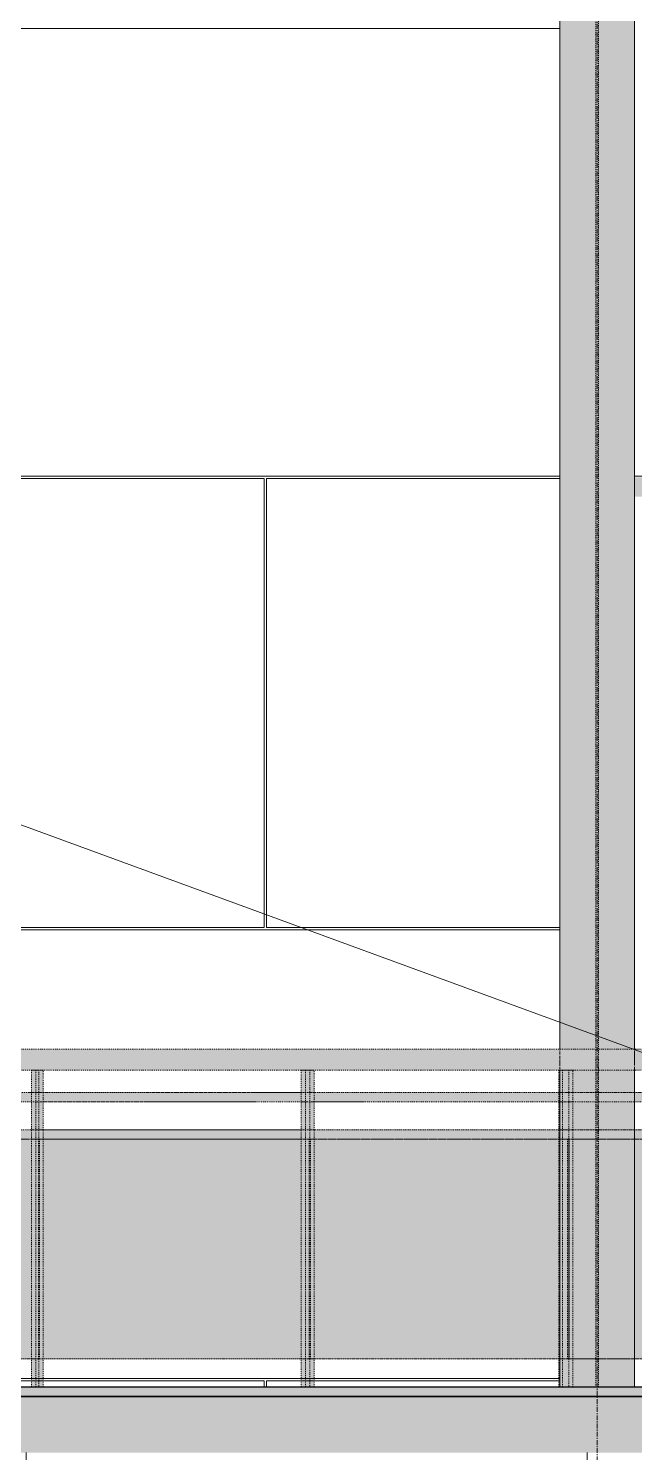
# Model space of a CAD drawing. Header units: inches. Extents: x -23445 to -32, y -314 to 853.
# Drawn here: x -7595.9 to -7531.1, y -6 to 146.3 of the extents above; entities that cross this region are included whole.
import ezdxf

# ---------------------------------------------------------------- set-up
doc = ezdxf.new("R2010")
doc.units = ezdxf.units.IN
doc.header["$MEASUREMENT"] = 0
for name, pattern in [('Dash 1_16_', [0.125, 0.0625, -0.0625]), ('Grid Line 1_2_', [0.875, 0.5, -0.125, 0.125, -0.125]), ('Hidden 1_8_', [0.1875, 0.125, -0.0625])]:
    doc.linetypes.add(name, pattern=pattern)
for name, color, linetype, lineweight in [('A-ANNO-IDEN', 131, 'Continuous', 9), ('A-FLOR', 192, 'Continuous', 9), ('A-FLOR-HRAL', 11, 'Continuous', 9), ('A-FLOR-LEVL', 51, 'Continuous', 9), ('A-FLOR-PATT', 8, 'Continuous', 25), ('A-WALL-PATT', 111, 'Continuous', 25), ('C-TOPO', 7, 'Continuous', 9), ('I-WALL', 2, 'Continuous', 9), ('S-BEAM', 12, 'Continuous', 9), ('S-COLS', 52, 'Continuous', 9), ('S-GRID', 1, 'Continuous', 9)]:
    doc.layers.add(name, color=color, linetype=linetype, lineweight=lineweight)

# ---------------------------------------------------------------- blocks, each defined once
blk = doc.blocks.new('Struct_Xcel_Sports Complex_rvt-4-Building Section - North_South looking West _ Fitness Center')
at = {"layer": 'A-FLOR-PATT', "lineweight": 9}
h = blk.add_hatch(dxfattribs=at)
h.set_pattern_fill('FP_49', style=0, pattern_type=2)
h.set_pattern_definition([(50, (-21606.15, 72.08), (55.0854, -4.8198), [5.76, -63.36]), (355, (-21606.15, 72.08), (-10.6557, 57.7685), [4.608, -50.688]), (100.451, (-21601.557, 71.68), (44.4295, 52.9487), [4.895, -53.848]), (46.184, (-21606.15, 87.44), (81.9644, -12.712), [8.64, -95.04]), (96.636, (-21599.32, 86.38), (71.7815, 74.8124), [7.343, -80.772]), (351.184, (-21606.15, 87.44), (71.782, 74.8124), [6.912, -76.032]), (21, (-21598.47, 83.6), (45.842, -30.9215), [5.76, -63.36]), (326, (-21598.47, 83.6), (18.687, 55.6915), [4.608, -50.688]), (71.451, (-21594.65, 81.025), (64.529, 24.77), [4.895, -53.848]), (37.5, (-21606.148, 72.082), (0.9339, 25.5668), [2.534, -47.539, 2.534, -48.922, -50.88]), (37.5, (-21606.148, 72.082), (0.9339, 25.5668), [-101.53, 2.534, -48.346]), (7.5, (-21606.148, 72.082), (20.20404, 30.2913), [2.534, -26.803, 2.534, -46.387, -19.392]), (7.5, (-21606.148, 72.082), (20.20404, 30.2913), [-78.259, 2.534, -16.858]), (327.5, (-21623.274, 72.082), (40.9978, -1.7324), [2.534, -16.666, 2.534, -57.37, -79.488]), (327.5, (-21623.274, 72.082), (40.9978, -1.7324), [-79.104, 2.534, -76.954]), (317.5, (-21630.954, 72.082), (44.7889, 7.6878), [2.534, -22.426, 2.534, -37.248, -56.448]), (317.5, (-21630.954, 72.082), (44.7889, 7.6878), [-64.742, 2.534, -53.914])])
h.paths.add_polyline_path([(-21132.3, -6), (-21132.3, 0), (-22790.8, 0), (-22790.8, -6), (-21136.06, -6)], flags=0)
at = {"layer": 'A-FLOR', "color": 250, "lineweight": 25}
blk.add_line((-21132.3, 0), (-22790.8, 0), dxfattribs=at)
blk = doc.blocks.new('W-Wide Flange-Column - B1_E-1389368-Building Section - North_South looking West _ Fitness Center')
at = {"layer": 'S-COLS', "linetype": 'Hidden 1_8_'}
for p, q in [((-21385.21, 248), (-21385.21, 37.12)), ((-21384.9, 37.12), (-21384.9, 248)), ((-21385.21, 37.04), (-21385.21, 36.91)), ((-21385.21, 36.82), (-21385.21, 36.44)), ((-21384.9, 36.9), (-21384.9, 37.04)), ((-21384.9, 36.5), (-21384.9, 36.84)), ((-21385.21, 36.35), (-21385.21, 36)), ((-21385.21, 35.95), (-21385.21, 35.15)), ((-21385.21, 35.06), (-21385.21, 34.95)), ((-21384.9, 36), (-21384.9, 36.37)), ((-21384.9, 35.6), (-21384.9, 35.97)), ((-21384.9, 35.14), (-21384.9, 35.53)), ((-21384.9, 34.95), (-21384.9, 35.08)), ((-21385.21, 34.88), (-21385.21, 32.5)), ((-21384.9, 32.5), (-21384.9, 34.88)), ((-21385.21, 32.5), (-21385.21, 31.5)), ((-21384.9, 31.5), (-21384.9, 32.5)), ((-21385.21, 31.5), (-21385.21, 28.5)), ((-21384.9, 28.5), (-21384.9, 31.5)), ((-21385.21, 28.5), (-21385.21, 4)), ((-21384.9, 4), (-21384.9, 28.5)), ((-21385.21, 4), (-21385.21, 1)), ((-21384.9, 1), (-21384.9, 4))]:
    blk.add_line(p, q, dxfattribs=at)
blk = doc.blocks.new('Girt_C - 10_D-1401750-Building Section - North_South looking West _ Fitness Center')
at = {"layer": 'S-BEAM'}
h = blk.add_hatch(color=256, dxfattribs=at)
h.paths.add_polyline_path([(-22347.3, 96.68), (-22276.55, 96.68), (-22276.55, 98.25), (-22347.3, 98.25)], flags=0)
h.paths.add_polyline_path([(-21146.8, 96.68), (-21146.8, 98.25), (-21381.05, 98.25), (-21381.05, 96.68), (-21174.79, 96.68)], flags=0)
h = blk.add_hatch(color=256, dxfattribs=at)
h.paths.add_polyline_path([(-21146.8, 96.2), (-21146.8, 96.68), (-21381.05, 96.68), (-21381.05, 96.2), (-21174.79, 96.2)], flags=0)
h.paths.add_polyline_path([(-22336.72, 96.2), (-22276.55, 96.2), (-22276.55, 96.68), (-22347.3, 96.68), (-22347.3, 96.2)], flags=0)
blk = doc.blocks.new('Railing - 2_ 8_-V158-Building Section - North_South looking West _ Fitness Center')
at = {"layer": 'A-FLOR-HRAL', "linetype": 'Dash 1_16_', "transparency": 33554432}
for points in [[(-21474.84, 4), (-21444.81, 4), (-21444.81, 27.5), (-21474.84, 27.5), (-21474.84, 21.29)], [(-21444.79, 4), (-21444.72, 4), (-21444.81, 4)]]:
    blk.add_hatch(color=256, dxfattribs=at).paths.add_polyline_path(points, flags=0)
at = {"layer": 'A-FLOR-HRAL', "linetype": 'Dash 1_16_'}
for p, q in [((-21474.62, 27.5), (-21474.84, 27.5)), ((-21474.84, 27.5), (-21474.84, 4)), ((-21474.84, 27.5), (-21474.76, 27.5)), ((-21474.76, 4), (-21474.76, 27.5)), ((-21474.76, 27.5), (-21474.54, 27.5)), ((-21445.91, 27.5), (-21474.62, 27.5)), ((-21474.54, 27.5), (-21445.91, 27.5)), ((-21445.85, 27.5), (-21445.56, 27.5)), ((-21445.56, 27.5), (-21445.85, 27.5)), ((-21445.56, 27.5), (-21444.81, 27.5)), ((-21444.81, 27.5), (-21445.56, 27.5)), ((-21444.81, 4), (-21444.81, 27.5)), ((-21444.81, 27.5), (-21444.72, 27.5)), ((-21444.72, 27.5), (-21444.72, 4)), ((-21474.84, 4), (-21474.62, 4)), ((-21474.76, 4), (-21474.84, 4)), ((-21474.54, 4), (-21474.76, 4)), ((-21474.62, 4), (-21445.56, 4)), ((-21445.56, 4), (-21474.54, 4)), ((-21444.81, 4), (-21445.56, 4)), ((-21445.56, 4), (-21444.81, 4)), ((-21444.81, 4), (-21444.72, 4))]:
    blk.add_line(p, q, dxfattribs=at)
blk = doc.blocks.new('Railing - 2_ x 1_2_-V159-Building Section - North_South looking West _ Fitness Center')
at = {"layer": 'A-FLOR-HRAL', "linetype": 'Dash 1_16_', "transparency": 33554432}
for points in [[(-21445.1, 1), (-21445.1, 34.87), (-21445.56, 34.87), (-21445.56, 1)], [(-21444.57, 1), (-21444.32, 1), (-21444.32, 34.87), (-21445.1, 34.87), (-21445.1, 1)]]:
    blk.add_hatch(color=256, dxfattribs=at).paths.add_polyline_path(points, flags=0)
at = {"layer": 'A-FLOR-HRAL', "linetype": 'Dash 1_16_'}
for p, q in [((-21445.56, 34.87), (-21444.78, 34.87)), ((-21445.1, 34.87), (-21445.56, 34.87)), ((-21445.56, 1), (-21445.56, 34.87)), ((-21444.32, 34.87), (-21445.1, 34.87)), ((-21445.1, 1), (-21445.1, 34.87)), ((-21444.78, 34.87), (-21444.78, 32.5)), ((-21444.78, 34.87), (-21444.32, 34.87)), ((-21444.32, 32.5), (-21444.32, 34.87)), ((-21444.78, 32.5), (-21444.78, 31.5)), ((-21444.32, 31.5), (-21444.32, 32.5)), ((-21444.78, 31.5), (-21444.78, 28.5)), ((-21444.32, 28.5), (-21444.32, 31.5)), ((-21444.78, 28.5), (-21444.78, 27.5)), ((-21444.78, 27.5), (-21444.78, 4)), ((-21444.32, 4), (-21444.32, 28.5)), ((-21444.78, 4), (-21444.78, 1)), ((-21444.32, 1), (-21444.32, 4))]:
    blk.add_line(p, q, dxfattribs=at)
blk = doc.blocks.new('Railing - 2_ 8_-V160-Building Section - North_South looking West _ Fitness Center')
at = {"layer": 'A-FLOR-HRAL', "linetype": 'Dash 1_16_', "transparency": 33554432}
for points in [[(-21444.79, 4), (-21415.85, 4), (-21415.85, 27.5), (-21444.79, 27.5), (-21444.79, 21.29)], [(-21415.84, 4), (-21415.75, 4), (-21415.84, 27.5), (-21415.85, 27.5), (-21415.85, 4)]]:
    blk.add_hatch(color=256, dxfattribs=at).paths.add_polyline_path(points, flags=0)
at = {"layer": 'A-FLOR-HRAL', "linetype": 'Dash 1_16_'}
for p, q in [((-21444.57, 27.5), (-21444.79, 27.5)), ((-21444.79, 27.5), (-21444.79, 4)), ((-21444.79, 27.5), (-21444.68, 27.5)), ((-21444.68, 4), (-21444.68, 27.5)), ((-21444.68, 27.5), (-21444.48, 27.5)), ((-21416.7, 27.5), (-21444.57, 27.5)), ((-21444.48, 27.5), (-21416.7, 27.5)), ((-21416.7, 27.5), (-21415.85, 27.5)), ((-21415.85, 27.5), (-21416.7, 27.5)), ((-21415.85, 4), (-21415.85, 27.5)), ((-21415.75, 27.5), (-21415.75, 4)), ((-21444.79, 4), (-21444.57, 4)), ((-21444.68, 4), (-21444.79, 4)), ((-21444.48, 4), (-21444.68, 4)), ((-21444.57, 4), (-21416.7, 4)), ((-21416.7, 4), (-21444.48, 4)), ((-21415.85, 4), (-21416.7, 4)), ((-21416.7, 4), (-21415.85, 4))]:
    blk.add_line(p, q, dxfattribs=at)
blk = doc.blocks.new('Railing - 2_ x 1_2_-V161-Building Section - North_South looking West _ Fitness Center')
at = {"layer": 'A-FLOR-HRAL', "linetype": 'Dash 1_16_', "transparency": 33554432}
for points in [[(-21416.26, 1), (-21416.26, 34.87), (-21416.7, 34.87), (-21416.7, 1)], [(-21415.63, 1), (-21415.33, 1), (-21415.33, 34.87), (-21416.26, 34.87), (-21416.26, 1)]]:
    blk.add_hatch(color=256, dxfattribs=at).paths.add_polyline_path(points, flags=0)
at = {"layer": 'A-FLOR-HRAL', "linetype": 'Dash 1_16_'}
for p, q in [((-21416.7, 34.87), (-21415.77, 34.87)), ((-21416.26, 34.87), (-21416.7, 34.87)), ((-21416.7, 1), (-21416.7, 34.87)), ((-21415.33, 34.87), (-21416.26, 34.87)), ((-21416.26, 1), (-21416.26, 34.87)), ((-21415.77, 34.87), (-21415.77, 32.5)), ((-21415.77, 34.87), (-21415.33, 34.87)), ((-21415.33, 32.5), (-21415.33, 34.87)), ((-21415.77, 32.5), (-21415.77, 31.5)), ((-21415.33, 31.5), (-21415.33, 32.5)), ((-21415.77, 31.5), (-21415.77, 28.5)), ((-21415.33, 28.5), (-21415.33, 31.5)), ((-21415.77, 28.5), (-21415.77, 27.5)), ((-21415.77, 27.5), (-21415.77, 4)), ((-21415.33, 4), (-21415.33, 28.5)), ((-21415.77, 4), (-21415.77, 1)), ((-21415.33, 1), (-21415.33, 4))]:
    blk.add_line(p, q, dxfattribs=at)
blk = doc.blocks.new('Railing - 2_ 8_-V162-Building Section - North_South looking West _ Fitness Center')
at = {"layer": 'A-FLOR-HRAL', "linetype": 'Dash 1_16_', "transparency": 33554432}
for points in [[(-21388.23, 4), (-21388.23, 27.5), (-21415.84, 27.5), (-21415.84, 4), (-21388.75, 4)], [(-21388.21, 4), (-21388.1, 4), (-21388.1, 27.5), (-21388.23, 27.5), (-21388.23, 4)]]:
    blk.add_hatch(color=256, dxfattribs=at).paths.add_polyline_path(points, flags=0)
at = {"layer": 'A-FLOR-HRAL', "linetype": 'Dash 1_16_'}
for p, q in [((-21415.63, 27.5), (-21415.84, 27.5)), ((-21415.84, 27.5), (-21415.84, 4)), ((-21415.84, 27.5), (-21415.71, 27.5)), ((-21415.71, 4), (-21415.71, 27.5)), ((-21415.71, 27.5), (-21415.51, 27.5)), ((-21389.17, 27.5), (-21415.63, 27.5)), ((-21415.51, 27.5), (-21389.17, 27.5)), ((-21389.17, 27.5), (-21388.23, 27.5)), ((-21388.23, 27.5), (-21389.17, 27.5)), ((-21388.23, 4), (-21388.23, 27.5)), ((-21388.21, 27.5), (-21388.1, 27.5)), ((-21388.21, 27.5), (-21388.1, 27.5)), ((-21388.1, 27.5), (-21388.1, 4)), ((-21415.84, 4), (-21415.63, 4)), ((-21415.71, 4), (-21415.84, 4)), ((-21415.51, 4), (-21415.71, 4)), ((-21415.63, 4), (-21389.17, 4)), ((-21389.17, 4), (-21415.51, 4)), ((-21388.23, 4), (-21389.17, 4)), ((-21389.17, 4), (-21388.23, 4)), ((-21388.1, 4), (-21388.21, 4)), ((-21388.21, 4), (-21388.1, 4))]:
    blk.add_line(p, q, dxfattribs=at)
blk = doc.blocks.new('Railing - 2_ x 1_2_-V163-Building Section - North_South looking West _ Fitness Center')
at = {"layer": 'A-FLOR-HRAL', "linetype": 'Dash 1_16_', "transparency": 33554432}
for points in [[(-21388.75, 1), (-21388.75, 34.87), (-21389.17, 34.87), (-21389.17, 1)], [(-21388.01, 1), (-21387.66, 1), (-21387.66, 34.87), (-21388.75, 34.87), (-21388.75, 1)]]:
    blk.add_hatch(color=256, dxfattribs=at).paths.add_polyline_path(points, flags=0)
at = {"layer": 'A-FLOR-HRAL', "linetype": 'Dash 1_16_'}
for p, q in [((-21389.17, 34.87), (-21388.08, 34.87)), ((-21388.75, 34.87), (-21389.17, 34.87)), ((-21389.17, 1), (-21389.17, 34.87)), ((-21387.66, 34.87), (-21388.75, 34.87)), ((-21388.75, 1), (-21388.75, 34.87)), ((-21388.08, 34.87), (-21388.08, 32.5)), ((-21388.08, 34.87), (-21387.66, 34.87)), ((-21387.66, 32.5), (-21387.66, 34.87)), ((-21388.08, 32.43), (-21388.08, 31.5)), ((-21387.66, 31.5), (-21387.66, 32.5)), ((-21388.08, 31.5), (-21388.08, 28.5)), ((-21387.66, 28.5), (-21387.66, 31.5)), ((-21388.08, 28.43), (-21388.08, 4)), ((-21387.66, 4), (-21387.66, 28.5)), ((-21388.08, 4), (-21388.08, 1)), ((-21387.66, 1), (-21387.66, 4))]:
    blk.add_line(p, q, dxfattribs=at)
blk = doc.blocks.new('Railing - 2_ 8_-V164-Building Section - North_South looking West _ Fitness Center')
at = {"layer": 'A-FLOR-HRAL', "linetype": 'Dash 1_16_', "transparency": 33554432}
for points in [[(-21388.21, 4), (-21362.15, 4), (-21362.15, 27.5), (-21388.21, 27.5), (-21388.21, 21.29)], [(-21362.13, 4), (-21362, 4), (-21362, 27.5), (-21362.15, 27.5), (-21362.15, 4)]]:
    blk.add_hatch(color=256, dxfattribs=at).paths.add_polyline_path(points, flags=0)
at = {"layer": 'A-FLOR-HRAL', "linetype": 'Dash 1_16_'}
for p, q in [((-21388.01, 27.5), (-21388.21, 27.5)), ((-21388.21, 27.5), (-21388.21, 4)), ((-21388.21, 27.5), (-21388.06, 27.5)), ((-21388.06, 4), (-21388.06, 27.5)), ((-21388.06, 27.5), (-21387.81, 27.5)), ((-21363.17, 27.5), (-21388.01, 27.5)), ((-21387.81, 27.5), (-21363.17, 27.5)), ((-21363.17, 27.5), (-21362.15, 27.5)), ((-21362.15, 27.5), (-21363.17, 27.5)), ((-21362.15, 4), (-21362.15, 27.5)), ((-21362.13, 27.5), (-21362, 27.5)), ((-21362.13, 27.5), (-21362, 27.5)), ((-21362, 27.5), (-21362, 4)), ((-21388.21, 4), (-21388.01, 4)), ((-21388.06, 4), (-21388.21, 4)), ((-21387.88, 4), (-21388.06, 4)), ((-21388.01, 4), (-21363.17, 4)), ((-21363.17, 4), (-21387.88, 4)), ((-21362.15, 4), (-21363.17, 4)), ((-21363.17, 4), (-21362.15, 4)), ((-21362, 4), (-21362.13, 4)), ((-21362.13, 4), (-21362, 4))]:
    blk.add_line(p, q, dxfattribs=at)
blk = doc.blocks.new('Railing - Railing-939582-Building Section - North_South looking West _ Fitness Center')
at = {"layer": 'A-FLOR-HRAL', "linetype": 'Dash 1_16_', "transparency": 33554432}
for points in [[(-21433.03, 36), (-21312.71, 36), (-21312.39, 36.58), (-21311.82, 36.92), (-21311.25, 37.07), (-21311.18, 37.11), (-21339.64, 37.12), (-21584.05, 37.12), (-21584.05, 36), (-21434.84, 36)], [(-21513.33, 34.88), (-21445.43, 34.88), (-21360.63, 34.88), (-21328.04, 34.88), (-21311.01, 34.89), (-21311.55, 34.98), (-21312.06, 35.17), (-21312.5, 35.5), (-21312.71, 36), (-21584.05, 36), (-21584.05, 34.88), (-21513.69, 34.88)], [(-21311.39, 31.5), (-21311.39, 32.5), (-21584.05, 32.5), (-21584.05, 31.5), (-21315.19, 31.5)], [(-21445.1, 27.5), (-21311.39, 27.5), (-21311.39, 28.5), (-21584.05, 28.5), (-21584.05, 27.5), (-21445.56, 27.5)]]:
    blk.add_hatch(color=256, dxfattribs=at).paths.add_polyline_path(points, flags=0)
at = {"layer": 'A-FLOR-HRAL', "linetype": 'Dash 1_16_'}
for p, q in [((-21474.94, 32.5), (-21445.56, 32.5)), ((-21445.55, 32.5), (-21445.84, 32.5)), ((-21445.56, 32.5), (-21444.9, 32.5)), ((-21445.1, 32.5), (-21445.55, 32.5)), ((-21444.52, 32.5), (-21445.1, 32.5)), ((-21444.9, 32.5), (-21416.68, 32.5)), ((-21433.23, 32.5), (-21444.52, 32.5)), ((-21421.55, 32.5), (-21433.23, 32.5)), ((-21416.68, 32.5), (-21421.55, 32.5)), ((-21416.68, 32.5), (-21416.03, 32.5)), ((-21415.56, 32.5), (-21416.68, 32.5)), ((-21416.03, 32.5), (-21389.16, 32.5)), ((-21389.15, 32.5), (-21415.56, 32.5)), ((-21389.16, 32.5), (-21388.86, 32.5)), ((-21387.93, 32.5), (-21389.15, 32.5)), ((-21388.86, 32.5), (-21388.48, 32.5)), ((-21388.48, 32.5), (-21363.14, 32.5)), ((-21378.14, 32.5), (-21387.93, 32.5)), ((-21445.56, 31.5), (-21474.94, 31.5)), ((-21445.55, 31.5), (-21445.84, 31.5)), ((-21444.9, 31.5), (-21445.56, 31.5)), ((-21445.1, 31.5), (-21445.55, 31.5)), ((-21444.52, 31.5), (-21445.1, 31.5)), ((-21416.68, 31.5), (-21444.9, 31.5)), ((-21433.23, 31.5), (-21444.52, 31.5)), ((-21421.55, 31.5), (-21433.23, 31.5)), ((-21416.68, 31.5), (-21421.55, 31.5)), ((-21415.56, 31.5), (-21416.68, 31.5)), ((-21416.03, 31.5), (-21416.68, 31.5)), ((-21389.16, 31.5), (-21416.03, 31.5)), ((-21410.08, 31.5), (-21415.56, 31.5)), ((-21389.15, 31.5), (-21410.08, 31.5)), ((-21388.86, 31.5), (-21389.16, 31.5)), ((-21387.93, 31.5), (-21389.15, 31.5)), ((-21388.48, 31.5), (-21388.86, 31.5)), ((-21363.14, 31.5), (-21388.48, 31.5)), ((-21387.83, 31.5), (-21387.93, 31.5)), ((-21378.14, 31.5), (-21387.83, 31.5)), ((-21474.88, 28.5), (-21445.56, 28.5)), ((-21445.56, 27.5), (-21474.88, 27.5)), ((-21445.55, 28.5), (-21445.84, 28.5)), ((-21445.55, 27.5), (-21445.84, 27.5)), ((-21445.56, 28.5), (-21444.9, 28.5)), ((-21444.9, 27.5), (-21445.56, 27.5)), ((-21445.1, 28.5), (-21445.55, 28.5)), ((-21445.1, 27.5), (-21445.55, 27.5)), ((-21444.52, 28.5), (-21445.1, 28.5)), ((-21444.81, 27.5), (-21445.1, 27.5)), ((-21444.9, 28.5), (-21416.68, 28.5)), ((-21416.68, 27.5), (-21444.9, 27.5)), ((-21444.52, 27.5), (-21444.79, 27.5)), ((-21416.68, 28.5), (-21444.52, 28.5)), ((-21433.23, 27.5), (-21444.52, 27.5)), ((-21416.68, 27.5), (-21433.23, 27.5)), ((-21416.68, 28.5), (-21416.03, 28.5)), ((-21415.56, 28.5), (-21416.68, 28.5)), ((-21415.83, 27.5), (-21416.68, 27.5)), ((-21416.03, 27.5), (-21416.68, 27.5)), ((-21416.03, 28.5), (-21389.16, 28.5)), ((-21389.16, 27.5), (-21416.03, 27.5)), ((-21415.56, 27.5), (-21415.81, 27.5)), ((-21389.15, 28.5), (-21415.56, 28.5)), ((-21389.15, 27.5), (-21415.56, 27.5)), ((-21389.16, 28.5), (-21388.48, 28.5)), ((-21388.48, 27.5), (-21389.16, 27.5)), ((-21387.93, 28.5), (-21389.15, 28.5)), ((-21388.22, 27.5), (-21389.15, 27.5)), ((-21388.48, 28.5), (-21363.14, 28.5)), ((-21363.14, 27.5), (-21388.48, 27.5)), ((-21387.93, 27.5), (-21388.2, 27.5)), ((-21363.14, 28.5), (-21387.93, 28.5)), ((-21363.14, 27.5), (-21387.93, 27.5))]:
    blk.add_line(p, q, dxfattribs=at)
at = {"layer": 'A-FLOR-HRAL', "linetype": 'Dash 1_16_', "flags": 128}
for points in [[(-21310.73, 37.13), (-21318.69, 37.13), (-21326.94, 37.13), (-21335.49, 37.13), (-21344.31, 37.13), (-21353.39, 37.13), (-21362.73, 37.13), (-21372.32, 37.13), (-21382.14, 37.13), (-21392.19, 37.13), (-21402.45, 37.13), (-21412.91, 37.13), (-21423.56, 37.13), (-21434.39, 37.13), (-21445.39, 37.13), (-21456.54, 37.13), (-21467.84, 37.13), (-21479.26, 37.13), (-21490.8, 37.13), (-21502.44, 37.13), (-21514.17, 37.13), (-21525.98, 37.13), (-21537.86, 37.13), (-21549.78, 37.13), (-21561.75, 37.13), (-21573.74, 37.13), (-21584.05, 37.13)], [(-21310.73, 34.88), (-21318.69, 34.88), (-21326.94, 34.88), (-21335.49, 34.88), (-21344.31, 34.88), (-21353.39, 34.88), (-21362.73, 34.88), (-21372.32, 34.88), (-21382.14, 34.88), (-21392.19, 34.88), (-21402.45, 34.88), (-21412.91, 34.88), (-21423.56, 34.88), (-21434.39, 34.88), (-21445.39, 34.88), (-21456.54, 34.88), (-21467.84, 34.88), (-21479.26, 34.88), (-21490.8, 34.88), (-21502.44, 34.88), (-21514.17, 34.88), (-21525.98, 34.88), (-21537.86, 34.88), (-21549.78, 34.88), (-21561.75, 34.88), (-21573.74, 34.88), (-21584.05, 34.88)]]:
    blk.add_lwpolyline(points, dxfattribs=at)
for name in ['Railing - 2_ x 1_2_-V159-Building Section - North_South looking West _ Fitness Center', 'Railing - 2_ x 1_2_-V161-Building Section - North_South looking West _ Fitness Center', 'Railing - 2_ x 1_2_-V163-Building Section - North_South looking West _ Fitness Center', 'Railing - 2_ 8_-V158-Building Section - North_South looking West _ Fitness Center', 'Railing - 2_ 8_-V160-Building Section - North_South looking West _ Fitness Center', 'Railing - 2_ 8_-V162-Building Section - North_South looking West _ Fitness Center', 'Railing - 2_ 8_-V164-Building Section - North_South looking West _ Fitness Center']:
    blk.add_blockref(name, (0, 0))

msp = doc.modelspace()

# ---------------------------------------------------------------- hatches: boundary and pattern name
at = {"layer": 'A-FLOR'}
msp.add_hatch(color=256, dxfattribs=at).paths.add_polyline_path([(-7460.73, 0), (-7460.73, 1), (-8329.38, 1), (-8329.38, 0), (-7479.72, 0)], flags=0)
at = {"layer": 'A-WALL-PATT', "lineweight": 9}
h = msp.add_hatch(dxfattribs=at)
h.set_pattern_fill('FP_51', color=256, style=0, pattern_type=2)
h.set_pattern_definition([(90, (-20550.05, -673.75), (-193, -193), [48, -145]), (180, (-20550.05, -673.75), (-2e-14, -193), [96.25, -96.75]), (270, (-20646.3, -625.75), (-193, -193), [48, -145]), (180, (-20550.05, -625.75), (-2e-14, -193), [96.25, -96.75]), (270, (-20646.55, -625.75), (-193, -193), [48, -145]), (180, (-20646.55, -625.75), (-2e-14, -193), [96.25, -96.75]), (90, (-20742.8, -673.75), (-193, -193), [48, -145]), (180, (-20646.55, -673.75), (-2e-14, -193), [96.25, -96.75]), (90, (-20598.05, -625.5), (-193, -193), [48, -145]), (180, (-20549.8, -625.5), (-2e-14, -193), [48.25, -144.75]), (180, (-20549.8, -577.5), (-2e-14, -193), [48.25, -144.75]), (90, (-20694.55, -625.5), (-193, -193), [48, -145]), (180, (-20598.3, -625.5), (-2e-14, -193), [96.25, -96.75]), (270, (-20598.3, -577.5), (-193, -193), [48, -145]), (180, (-20598.3, -577.5), (-2e-14, -193), [96.25, -96.75]), (180, (-20694.8, -625.5), (-2e-14, -193), [48, -145]), (270, (-20694.8, -577.5), (-193, -193), [48, -145]), (180, (-20694.8, -577.5), (-2e-14, -193), [48, -145]), (90, (-20550.05, -577.25), (-193, -193), [48, -145]), (180, (-20550.05, -577.25), (-2e-14, -193), [96.25, -96.75]), (270, (-20646.3, -529.25), (-193, -193), [48, -145]), (180, (-20550.05, -529.25), (-2e-14, -193), [96.25, -96.75]), (270, (-20646.55, -529.25), (-193, -193), [48, -145]), (180, (-20646.55, -529.25), (-2e-14, -193), [96.25, -96.75]), (270, (-20742.8, -529.25), (-193, -193), [48, -145]), (180, (-20646.55, -577.25), (-2e-14, -193), [96.25, -96.75]), (90, (-20598.05, -529), (-193, -193), [48, -145]), (180, (-20549.8, -529), (-2e-14, -193), [48.25, -144.75]), (180, (-20549.8, -481), (-2e-14, -193), [48.25, -144.75]), (90, (-20694.55, -529), (-193, -193), [48, -145]), (180, (-20598.3, -529), (-2e-14, -193), [96.25, -96.75]), (270, (-20598.3, -481), (-193, -193), [48, -145]), (180, (-20598.3, -481), (-2e-14, -193), [96.25, -96.75]), (180, (-20694.8, -529), (-2e-14, -193), [48, -145]), (270, (-20694.8, -481), (-193, -193), [48, -145]), (180, (-20694.8, -481), (-2e-14, -193), [48, -145])])
h.paths.add_polyline_path([(-7539.06, 1), (-7539.06, 146.25), (-7679.43, 146.25), (-7679.43, 1), (-7539.17, 1)], flags=0)
h.paths.add_polyline_path([(-7580.83, 34.87), (-7580.83, 34.88), (-7579.44, 34.87)], flags=0)
h.paths.add_polyline_path([(-7440.99, 98.25), (-7296.81, 98.25), (-7296.81, 146.25), (-7531.06, 146.25), (-7531.06, 98.25), (-7479.72, 98.25)], flags=0)
at = {"layer": 'C-TOPO'}
h = msp.add_hatch(dxfattribs=at)
h.set_pattern_fill('FP_42', color=256, style=0, pattern_type=2)
h.set_pattern_definition([(0, (-21606.15, 72.08), (48, 48), [48, -48]), (0, (-21606.15, 90.08), (48, 48), [48, -48]), (0, (-21606.15, 108.08), (48, 48), [48, -48]), (90, (-21600.15, 114.08), (-48, 48), [48, -48]), (90, (-21582.15, 114.08), (-48, 48), [48, -48]), (90, (-21564.15, 114.08), (-48, 48), [48, -48])])
h.paths.add_polyline_path([(-7789.57, -99.62), (-6705.1, -99.62), (-6705.1, 0), (-7272.31, 0), (-7272.31, -36), (-7269.31, -36), (-7269.31, -48), (-7287.31, -48), (-7287.31, -36), (-7282.31, -36), (-7282.31, -6), (-8940.81, -6), (-8940.81, -36), (-8935.81, -36), (-8935.81, -48), (-8953.81, -48), (-8953.81, -36), (-8950.81, -36), (-8950.81, 0), (-9183.88, 0), (-9183.88, -99.62), (-7944.49, -99.62)], flags=0)
at = {"layer": 'S-COLS', "lineweight": 5}
h = msp.add_hatch(color=256, dxfattribs=at)
h.paths.add_polyline_path([(-7531.06, 1), (-7531.06, 248), (-7539.06, 248), (-7539.06, 1), (-7537.67, 1)], flags=0)
h.paths.add_polyline_path([(-7539.06, 280), (-7531.06, 280), (-7531.06, 376.45), (-7539.06, 376.12), (-7539.06, 283.27)], flags=0)

# ---------------------------------------------------------------- linework, layer by layer
at = {"layer": 'A-ANNO-IDEN', "color": 153}
msp.add_line((-7636.29, 75.6), (-6968, -169.18), dxfattribs=at)
at = {"layer": 'A-FLOR', "lineweight": 25}
for p, q in [((-7460.73, 1), (-8329.38, 1)), ((-8329.38, 0), (-7460.73, 0))]:
    msp.add_line(p, q, dxfattribs=at)
at = {"layer": 'A-FLOR-LEVL', "linetype": 'Grid Line 1_2_'}
msp.add_line((-9377.38, 0), (-6327.09, 0), dxfattribs=at)
at = {"layer": 'I-WALL'}
msp.add_line((-7539.06, 146.25), (-7772.31, 146.25), dxfattribs=at)
at = {"layer": 'S-COLS'}
for p, q in [((-7539.06, 248), (-7539.06, 37.11)), ((-7531.06, 248), (-7531.06, 37.11)), ((-7539.06, 36.97), (-7539.06, 36.86)), ((-7539.06, 36.8), (-7539.06, 36.56)), ((-7531.06, 36.98), (-7531.06, 36.43)), ((-7539.06, 36.41), (-7539.06, 36.06)), ((-7539.06, 36), (-7539.06, 35.35)), ((-7539.06, 35.25), (-7539.06, 35.1)), ((-7539.06, 35.09), (-7539.06, 34.97)), ((-7531.06, 36.41), (-7531.06, 35.75)), ((-7531.06, 35.69), (-7531.06, 35.39)), ((-7531.06, 35.25), (-7531.06, 34.96)), ((-7539.06, 34.87), (-7539.06, 32.5)), ((-7531.06, 34.9), (-7531.06, 32.5)), ((-7539.06, 32.48), (-7539.06, 31.5)), ((-7531.06, 32.5), (-7531.06, 31.5)), ((-7539.06, 31.5), (-7539.06, 28.5)), ((-7531.06, 31.5), (-7531.06, 28.5)), ((-7539.06, 28.48), (-7539.06, 4)), ((-7531.06, 28.5), (-7531.06, 4)), ((-7539.06, 4), (-7539.06, 1)), ((-7531.06, 4), (-7531.06, 1))]:
    msp.add_line(p, q, dxfattribs=at)
at = {"layer": 'S-GRID', "linetype": 'Grid Line 1_2_'}
msp.add_line((-7535.06, -293.04), (-7535.06, 738.66), dxfattribs=at)
msp.add_line((-7535.06, -293.04), (-7535.06, 738.66), dxfattribs=at)

# ---------------------------------------------------------------- block references
at = {"color": 90, "lineweight": 5}
msp.add_blockref('Struct_Xcel_Sports Complex_rvt-4-Building Section - North_South looking West _ Fitness Center', (13850, 0), dxfattribs=at)
at = {"layer": 'A-FLOR-HRAL', "linetype": 'Dash 1_16_'}
msp.add_blockref('Railing - Railing-939582-Building Section - North_South looking West _ Fitness Center', (13850, 0), dxfattribs=at)
at = {"layer": 'S-BEAM'}
msp.add_blockref('Girt_C - 10_D-1401750-Building Section - North_South looking West _ Fitness Center', (13850, 0), dxfattribs=at)
at = {"layer": 'S-COLS', "linetype": 'Hidden 1_8_'}
msp.add_blockref('W-Wide Flange-Column - B1_E-1389368-Building Section - North_South looking West _ Fitness Center', (13850, 0), dxfattribs=at)

doc.saveas('drawing.dxf')
